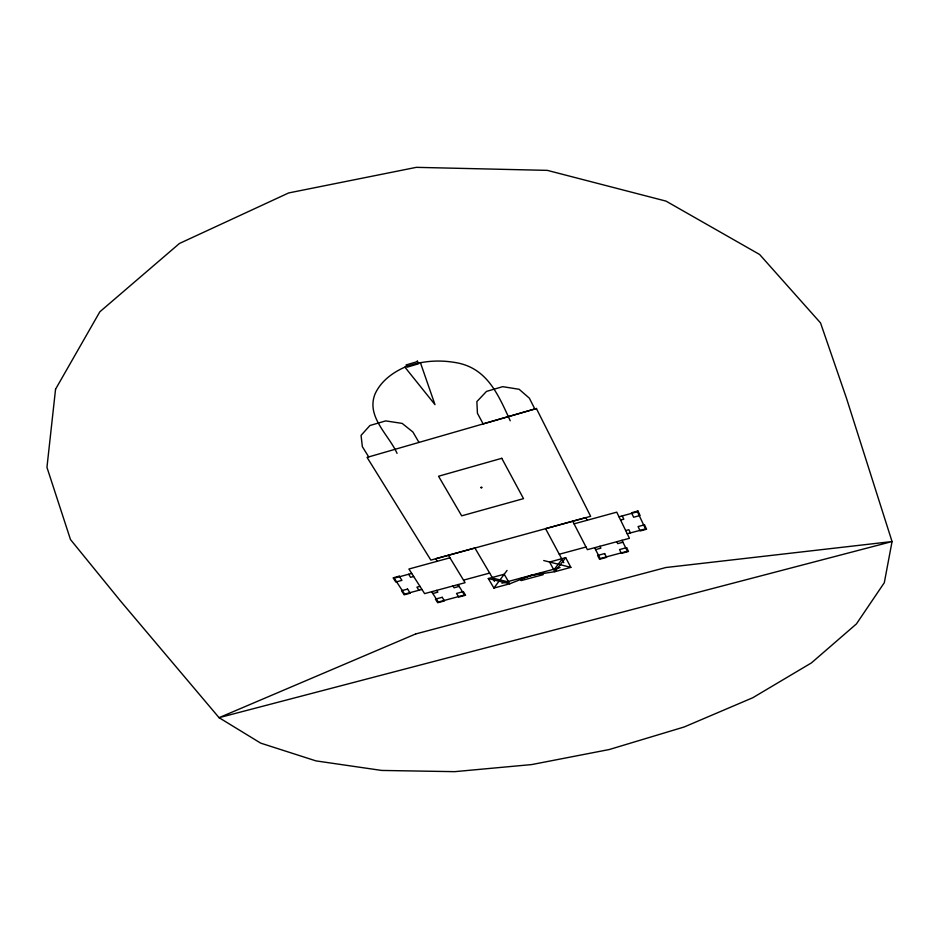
<?xml version="1.0" encoding="UTF-8"?>
<svg xmlns="http://www.w3.org/2000/svg" width="939" height="939" viewBox="0 0 939 939"><rect width="100%" height="100%" fill="white"/><g stroke="black" fill="none" stroke-linecap="round" stroke-linejoin="round"><path stroke-width="1.41" d="M565.689 557.66L554.832 571.687L549.561 562.015L565.689 557.66L570.865 567.379L554.832 571.687L530.887 575.384L509.724 583.8L504.196 574.245L488.303 578.541L493.914 588.049L507.037 570.442M554.515 569.034L562.003 559.339M510.241 420.778C497.553 393.159 486.402 366.562 453.267 362.219C436.987 359.684 420.308 361.28 404.897 367.126C392.338 372.713 380.753 381.316 374.978 394.134C366.069 416.834 388.629 434.534 397.044 453.361M417.339 361.609L406.012 364.978L407.233 367.137L418.548 363.769L417.303 360.811M536.521 408.477L483.139 423.876L477.423 413.266L476.871 401.599L486.508 391.399L502.705 386.668L519.138 389.286L529.385 398.195L534.819 408.97M480.78 487.705L482.024 487.353M449.945 557.801L408.899 569.022L424.616 593.624L465.075 582.696L448.384 555.242M574.058 523.845L616.747 512.166L629.435 538.305L587.38 549.667L572.684 521.204M411.705 573.424L394.204 578.166L404.615 594.117L421.928 589.434M619.001 516.802L637.428 511.778L645.516 528.903L627.229 533.763M413.653 576.476L410.589 577.309L408.629 574.257M620.585 520.089L623.801 519.208L622.228 515.957M419.956 586.347L416.916 587.168L418.841 590.173M625.679 530.57L628.872 529.702L630.421 532.894M463.514 580.138L489.653 573.072M559.28 554.245L586.006 547.014M595.713 549.573L600.878 548.176L599.904 546.263M622.921 542.226L617.733 543.634L616.77 541.709M501.919 583.189L560.055 567.555M493.914 588.049L509.724 583.8L488.303 578.541M492.588 578.072L507.389 581.711M543.704 560.536L570.865 567.379M404.897 367.126L434.98 404.639L420.367 362.524M431.729 591.687L432.891 593.507L437.856 592.169L436.705 590.338M431.682 591.699L438.243 602.052L464.453 595.009L458.056 584.574M368.71 456.917L362.348 446.659L361.057 435.379L369.954 425.496L385.706 420.895L402.174 423.407L412.902 432.01L418.982 442.422M452.938 585.959L454.065 587.791L459.065 586.452L457.939 584.61M437.257 561.264L435.684 558.728L474.899 547.989L494.524 581.358M481.179 487.13L481.625 487.928M563.811 562.707L545.559 528.634L585.807 517.6L587.157 520.265M594.598 547.695L600.15 558.552L627.393 551.24L621.97 540.301M637.335 511.18L637.428 511.778M55.554 389.216L46.95 467.364L70.495 539.561L120.579 601.101L219.057 717.678L260.702 743.136L315.95 760.883L381.68 770.438L454.664 771.658L531.638 764.581L609.282 749.522L684.167 726.986L752.761 697.747L811.413 662.911L856.427 623.919L884.315 582.696L892.05 541.557L846.497 398.3L820.545 322.946L759.616 254.492L665.997 201.11L547.331 170.37L416.341 167.342L288.672 192.941L179.431 243.483L99.827 311.818L55.554 389.216M415.684 633.954L219.057 717.678L892.05 541.557L665.88 567.52L415.684 633.954M536.415 408.559L367.067 457.387L430.848 560.102L590.643 516.333L536.415 408.559M501.766 458.302L438.548 476.237L461.683 515.84L523.516 498.632L501.766 458.302M399.216 576.182L393.112 577.849L395.835 582.027L401.927 580.361L399.216 576.182M637.968 511.004L631.513 512.764L633.637 517.236L640.081 515.488L637.968 511.004M407.573 589.082L401.516 590.725L404.193 594.821L410.237 593.19L407.573 589.082M644.494 524.831L638.074 526.568L640.175 530.958L646.572 529.232L644.494 524.831M442.199 597.298L435.414 599.117L437.691 602.721L444.476 600.901L442.199 597.298M463.35 591.605L456.518 593.436L458.76 597.063L465.58 595.232L463.35 591.605M604.646 553.576L597.591 555.477L599.528 559.257L606.571 557.367L604.646 553.576M626.63 547.66L619.529 549.573L621.418 553.376L628.496 551.475L626.63 547.66M542.096 572.825L520.147 578.729L521.204 580.584L543.129 574.691L542.096 572.825"/></g></svg>
